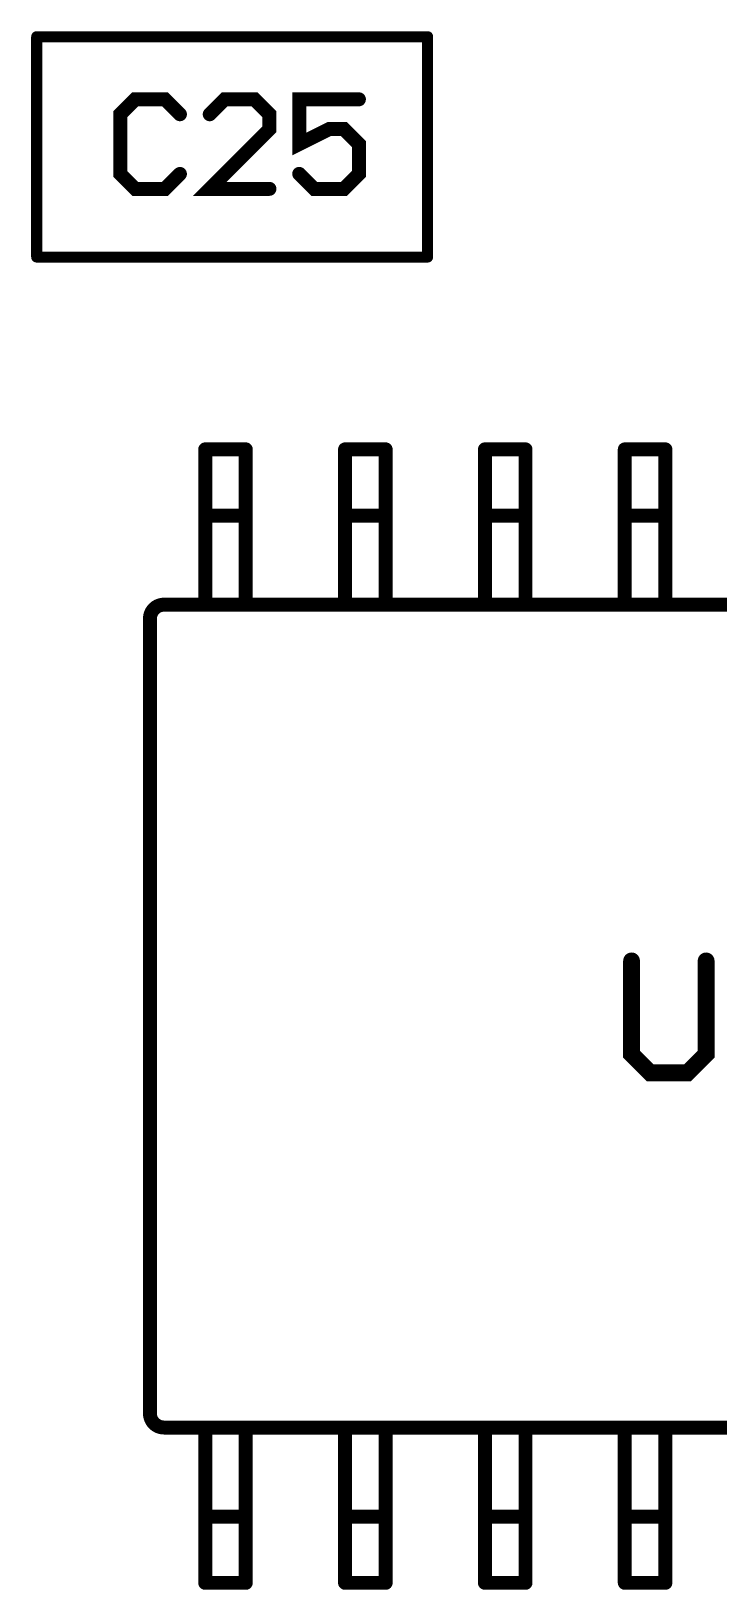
# Model space of a CAD drawing. Extents: x -4.2 to 14.8, y -3.5 to 8.8.
# Drawn here: x 7.525 to 7.771, y 2.935 to 3.492 of the extents above; entities that cross this region are included whole.
import ezdxf

# ---------------------------------------------------------------- set-up
doc = ezdxf.new("R2010")
doc.units = 0
doc.layers.add('2D_LINE_00', color=1, linetype='CONTINUOUS')

# ---------------------------------------------------------------- blocks, each defined once
blk = doc.blocks.new('SMOOTH_0$00394')
at = {"const_width": 0.00197}
blk.add_lwpolyline([(-0.00098, 0, 1), (0.00098, 0, 1)], format="xyb", close=True, dxfattribs=at)
blk = doc.blocks.new('DRAWING_3812')
at = {"layer": '2D_LINE_00', "const_width": 0.00394}
blk.add_lwpolyline([(0, 0), (0, 0.07874)], dxfattribs=at)
at = {"layer": '2D_LINE_00'}
for p in [(0, 0.07874), (0, 0)]:
    blk.add_blockref('SMOOTH_0$00394', p, dxfattribs=at)
blk = doc.blocks.new('DRAWING_3813')
at = {"layer": '2D_LINE_00', "const_width": 0.00394}
blk.add_lwpolyline([(0, 0), (0.13976, 0)], dxfattribs=at)
at = {"layer": '2D_LINE_00'}
for p in [(0, 0), (0.13976, 0)]:
    blk.add_blockref('SMOOTH_0$00394', p, dxfattribs=at)
blk = doc.blocks.new('DRAWING_3814')
at = {"layer": '2D_LINE_00', "const_width": 0.00394}
blk.add_lwpolyline([(0, 0), (0.13976, 0)], dxfattribs=at)
at = {"layer": '2D_LINE_00'}
for p in [(0, 0), (0.13976, 0)]:
    blk.add_blockref('SMOOTH_0$00394', p, dxfattribs=at)
blk = doc.blocks.new('DRAWING_3815')
at = {"layer": '2D_LINE_00', "const_width": 0.00394}
blk.add_lwpolyline([(0, 0), (0, 0.07874)], dxfattribs=at)
at = {"layer": '2D_LINE_00'}
for p in [(0, 0.07874), (0, 0)]:
    blk.add_blockref('SMOOTH_0$00394', p, dxfattribs=at)
blk = doc.blocks.new('SMOOTH_0$006')
at = {"const_width": 0.003}
blk.add_lwpolyline([(-0.0015, 0, 1), (0.0015, 0, 1)], format="xyb", close=True, dxfattribs=at)
blk = doc.blocks.new('DRAWING_4141')
at = {"layer": '2D_LINE_00', "const_width": 0.006}
blk.add_lwpolyline([(0, 0), (0, -0.03333), (0.00666, -0.03999), (0.01999, -0.03999), (0.02666, -0.03333), (0.02666, 0)], dxfattribs=at)
at = {"layer": '2D_LINE_00'}
for p in [(0, 0), (0.02666, 0), (0, -0.03333), (0.02666, -0.03333), (0.00666, -0.03999), (0.01999, -0.03999)]:
    blk.add_blockref('SMOOTH_0$006', p, dxfattribs=at)
blk = doc.blocks.new('SMOOTH_0$005')
at = {"const_width": 0.0025}
blk.add_lwpolyline([(-0.00125, 0, 1), (0.00125, 0, 1)], format="xyb", close=True, dxfattribs=at)
blk = doc.blocks.new('DRAWING_4343')
at = {"layer": '2D_LINE_00', "const_width": 0.005}
blk.add_lwpolyline([(0, 0, 0.41217), (-0.00498, -0.00499)], format="xyb", dxfattribs=at)
at = {"layer": '2D_LINE_00'}
for p in [(0, 0), (-0.00498, -0.00499)]:
    blk.add_blockref('SMOOTH_0$005', p, dxfattribs=at)
blk = doc.blocks.new('DRAWING_4344')
at = {"layer": '2D_LINE_00', "const_width": 0.005}
blk.add_lwpolyline([(0, 0, 0.41166), (0.00498, -0.00498)], format="xyb", dxfattribs=at)
at = {"layer": '2D_LINE_00'}
for p in [(0, 0), (0.00498, -0.00498)]:
    blk.add_blockref('SMOOTH_0$005', p, dxfattribs=at)
blk = doc.blocks.new('DRAWING_4421')
at = {"layer": '2D_LINE_00', "const_width": 0.005}
blk.add_lwpolyline([(0, 0), (0, 0.01618)], dxfattribs=at)
at = {"layer": '2D_LINE_00'}
for p in [(0, 0.01618), (0, 0)]:
    blk.add_blockref('SMOOTH_0$005', p, dxfattribs=at)
blk = doc.blocks.new('DRAWING_4422')
at = {"layer": '2D_LINE_00', "const_width": 0.005}
blk.add_lwpolyline([(0, 0), (0.0145, 0)], dxfattribs=at)
at = {"layer": '2D_LINE_00'}
for p in [(0, 0), (0.0145, 0)]:
    blk.add_blockref('SMOOTH_0$005', p, dxfattribs=at)
blk = doc.blocks.new('DRAWING_4423')
at = {"layer": '2D_LINE_00', "const_width": 0.005}
blk.add_lwpolyline([(0, 0), (0, 0.017)], dxfattribs=at)
at = {"layer": '2D_LINE_00'}
for p in [(0, 0.017), (0, 0)]:
    blk.add_blockref('SMOOTH_0$005', p, dxfattribs=at)
blk = doc.blocks.new('DRAWING_4424')
at = {"layer": '2D_LINE_00', "const_width": 0.005}
blk.add_lwpolyline([(0, 0), (0, 0.00744)], dxfattribs=at)
at = {"layer": '2D_LINE_00'}
for p in [(0, 0.00744), (0, 0)]:
    blk.add_blockref('SMOOTH_0$005', p, dxfattribs=at)
blk = doc.blocks.new('DRAWING_4425')
at = {"layer": '2D_LINE_00', "const_width": 0.005}
blk.add_lwpolyline([(0, 0), (0.0145, 0)], dxfattribs=at)
at = {"layer": '2D_LINE_00'}
for p in [(0, 0), (0.0145, 0)]:
    blk.add_blockref('SMOOTH_0$005', p, dxfattribs=at)
blk = doc.blocks.new('DRAWING_4426')
at = {"layer": '2D_LINE_00', "const_width": 0.005}
blk.add_lwpolyline([(0, 0), (0, 0.01488)], dxfattribs=at)
at = {"layer": '2D_LINE_00'}
for p in [(0, 0.01488), (0, 0)]:
    blk.add_blockref('SMOOTH_0$005', p, dxfattribs=at)
blk = doc.blocks.new('DRAWING_4427')
at = {"layer": '2D_LINE_00', "const_width": 0.005}
blk.add_lwpolyline([(0, 0), (0, 0.00744)], dxfattribs=at)
at = {"layer": '2D_LINE_00'}
for p in [(0, 0.00744), (0, 0)]:
    blk.add_blockref('SMOOTH_0$005', p, dxfattribs=at)
blk = doc.blocks.new('DRAWING_4428')
at = {"layer": '2D_LINE_00', "const_width": 0.005}
blk.add_lwpolyline([(0, 0), (0, 0.01618)], dxfattribs=at)
at = {"layer": '2D_LINE_00'}
for p in [(0, 0.01618), (0, 0)]:
    blk.add_blockref('SMOOTH_0$005', p, dxfattribs=at)
blk = doc.blocks.new('DRAWING_4429')
at = {"layer": '2D_LINE_00', "const_width": 0.005}
blk.add_lwpolyline([(0, 0), (0.0145, 0)], dxfattribs=at)
at = {"layer": '2D_LINE_00'}
for p in [(0, 0), (0.0145, 0)]:
    blk.add_blockref('SMOOTH_0$005', p, dxfattribs=at)
blk = doc.blocks.new('DRAWING_4430')
at = {"layer": '2D_LINE_00', "const_width": 0.005}
blk.add_lwpolyline([(0, 0), (0, 0.01488)], dxfattribs=at)
at = {"layer": '2D_LINE_00'}
for p in [(0, 0.01488), (0, 0)]:
    blk.add_blockref('SMOOTH_0$005', p, dxfattribs=at)
blk = doc.blocks.new('DRAWING_4431')
at = {"layer": '2D_LINE_00', "const_width": 0.005}
blk.add_lwpolyline([(0, 0), (0, 0.017)], dxfattribs=at)
at = {"layer": '2D_LINE_00'}
for p in [(0, 0.017), (0, 0)]:
    blk.add_blockref('SMOOTH_0$005', p, dxfattribs=at)
blk = doc.blocks.new('DRAWING_4432')
at = {"layer": '2D_LINE_00', "const_width": 0.005}
blk.add_lwpolyline([(0, 0), (0, 0.01618)], dxfattribs=at)
at = {"layer": '2D_LINE_00'}
for p in [(0, 0.01618), (0, 0)]:
    blk.add_blockref('SMOOTH_0$005', p, dxfattribs=at)
blk = doc.blocks.new('DRAWING_4433')
at = {"layer": '2D_LINE_00', "const_width": 0.005}
blk.add_lwpolyline([(0, 0), (0.0145, 0)], dxfattribs=at)
at = {"layer": '2D_LINE_00'}
for p in [(0, 0), (0.0145, 0)]:
    blk.add_blockref('SMOOTH_0$005', p, dxfattribs=at)
blk = doc.blocks.new('DRAWING_4434')
at = {"layer": '2D_LINE_00', "const_width": 0.005}
blk.add_lwpolyline([(0, 0), (0, 0.017)], dxfattribs=at)
at = {"layer": '2D_LINE_00'}
for p in [(0, 0.017), (0, 0)]:
    blk.add_blockref('SMOOTH_0$005', p, dxfattribs=at)
blk = doc.blocks.new('DRAWING_4435')
at = {"layer": '2D_LINE_00', "const_width": 0.005}
blk.add_lwpolyline([(0, 0), (0, 0.00744)], dxfattribs=at)
at = {"layer": '2D_LINE_00'}
for p in [(0, 0.00744), (0, 0)]:
    blk.add_blockref('SMOOTH_0$005', p, dxfattribs=at)
blk = doc.blocks.new('DRAWING_4436')
at = {"layer": '2D_LINE_00', "const_width": 0.005}
blk.add_lwpolyline([(0, 0), (0.0145, 0)], dxfattribs=at)
at = {"layer": '2D_LINE_00'}
for p in [(0, 0), (0.0145, 0)]:
    blk.add_blockref('SMOOTH_0$005', p, dxfattribs=at)
blk = doc.blocks.new('DRAWING_4437')
at = {"layer": '2D_LINE_00', "const_width": 0.005}
blk.add_lwpolyline([(0, 0), (0, 0.01488)], dxfattribs=at)
at = {"layer": '2D_LINE_00'}
for p in [(0, 0.01488), (0, 0)]:
    blk.add_blockref('SMOOTH_0$005', p, dxfattribs=at)
blk = doc.blocks.new('DRAWING_4438')
at = {"layer": '2D_LINE_00', "const_width": 0.005}
blk.add_lwpolyline([(0, 0), (0, 0.00744)], dxfattribs=at)
at = {"layer": '2D_LINE_00'}
for p in [(0, 0.00744), (0, 0)]:
    blk.add_blockref('SMOOTH_0$005', p, dxfattribs=at)
blk = doc.blocks.new('DRAWING_4439')
at = {"layer": '2D_LINE_00', "const_width": 0.005}
blk.add_lwpolyline([(0, 0), (0, 0.01618)], dxfattribs=at)
at = {"layer": '2D_LINE_00'}
for p in [(0, 0.01618), (0, 0)]:
    blk.add_blockref('SMOOTH_0$005', p, dxfattribs=at)
blk = doc.blocks.new('DRAWING_4440')
at = {"layer": '2D_LINE_00', "const_width": 0.005}
blk.add_lwpolyline([(0, 0), (0.0145, 0)], dxfattribs=at)
at = {"layer": '2D_LINE_00'}
for p in [(0, 0), (0.0145, 0)]:
    blk.add_blockref('SMOOTH_0$005', p, dxfattribs=at)
blk = doc.blocks.new('DRAWING_4441')
at = {"layer": '2D_LINE_00', "const_width": 0.005}
blk.add_lwpolyline([(0, 0), (0, 0.01488)], dxfattribs=at)
at = {"layer": '2D_LINE_00'}
for p in [(0, 0.01488), (0, 0)]:
    blk.add_blockref('SMOOTH_0$005', p, dxfattribs=at)
blk = doc.blocks.new('DRAWING_4442')
at = {"layer": '2D_LINE_00', "const_width": 0.005}
blk.add_lwpolyline([(0, 0), (0, 0.017)], dxfattribs=at)
at = {"layer": '2D_LINE_00'}
for p in [(0, 0.017), (0, 0)]:
    blk.add_blockref('SMOOTH_0$005', p, dxfattribs=at)
blk = doc.blocks.new('DRAWING_4443')
at = {"layer": '2D_LINE_00', "const_width": 0.005}
blk.add_lwpolyline([(0, 0), (0, 0.01618)], dxfattribs=at)
at = {"layer": '2D_LINE_00'}
for p in [(0, 0.01618), (0, 0)]:
    blk.add_blockref('SMOOTH_0$005', p, dxfattribs=at)
blk = doc.blocks.new('DRAWING_4444')
at = {"layer": '2D_LINE_00', "const_width": 0.005}
blk.add_lwpolyline([(0, 0), (0.0145, 0)], dxfattribs=at)
at = {"layer": '2D_LINE_00'}
for p in [(0, 0), (0.0145, 0)]:
    blk.add_blockref('SMOOTH_0$005', p, dxfattribs=at)
blk = doc.blocks.new('DRAWING_4445')
at = {"layer": '2D_LINE_00', "const_width": 0.005}
blk.add_lwpolyline([(0, 0), (0, 0.017)], dxfattribs=at)
at = {"layer": '2D_LINE_00'}
for p in [(0, 0.017), (0, 0)]:
    blk.add_blockref('SMOOTH_0$005', p, dxfattribs=at)
blk = doc.blocks.new('DRAWING_4446')
at = {"layer": '2D_LINE_00', "const_width": 0.005}
blk.add_lwpolyline([(0, 0), (0, 0.00744)], dxfattribs=at)
at = {"layer": '2D_LINE_00'}
for p in [(0, 0.00744), (0, 0)]:
    blk.add_blockref('SMOOTH_0$005', p, dxfattribs=at)
blk = doc.blocks.new('DRAWING_4447')
at = {"layer": '2D_LINE_00', "const_width": 0.005}
blk.add_lwpolyline([(0, 0), (0.0145, 0)], dxfattribs=at)
at = {"layer": '2D_LINE_00'}
for p in [(0, 0), (0.0145, 0)]:
    blk.add_blockref('SMOOTH_0$005', p, dxfattribs=at)
blk = doc.blocks.new('DRAWING_4448')
at = {"layer": '2D_LINE_00', "const_width": 0.005}
blk.add_lwpolyline([(0, 0), (0, 0.01488)], dxfattribs=at)
at = {"layer": '2D_LINE_00'}
for p in [(0, 0.01488), (0, 0)]:
    blk.add_blockref('SMOOTH_0$005', p, dxfattribs=at)
blk = doc.blocks.new('DRAWING_4449')
at = {"layer": '2D_LINE_00', "const_width": 0.005}
blk.add_lwpolyline([(0, 0), (0, 0.00744)], dxfattribs=at)
at = {"layer": '2D_LINE_00'}
for p in [(0, 0.00744), (0, 0)]:
    blk.add_blockref('SMOOTH_0$005', p, dxfattribs=at)
blk = doc.blocks.new('DRAWING_4450')
at = {"layer": '2D_LINE_00', "const_width": 0.005}
blk.add_lwpolyline([(0, 0), (0, 0.01618)], dxfattribs=at)
at = {"layer": '2D_LINE_00'}
for p in [(0, 0.01618), (0, 0)]:
    blk.add_blockref('SMOOTH_0$005', p, dxfattribs=at)
blk = doc.blocks.new('DRAWING_4451')
at = {"layer": '2D_LINE_00', "const_width": 0.005}
blk.add_lwpolyline([(0, 0), (0.0145, 0)], dxfattribs=at)
at = {"layer": '2D_LINE_00'}
for p in [(0, 0), (0.0145, 0)]:
    blk.add_blockref('SMOOTH_0$005', p, dxfattribs=at)
blk = doc.blocks.new('DRAWING_4452')
at = {"layer": '2D_LINE_00', "const_width": 0.005}
blk.add_lwpolyline([(0, 0), (0, 0.01488)], dxfattribs=at)
at = {"layer": '2D_LINE_00'}
for p in [(0, 0.01488), (0, 0)]:
    blk.add_blockref('SMOOTH_0$005', p, dxfattribs=at)
blk = doc.blocks.new('DRAWING_4453')
at = {"layer": '2D_LINE_00', "const_width": 0.005}
blk.add_lwpolyline([(0, 0), (0, 0.017)], dxfattribs=at)
at = {"layer": '2D_LINE_00'}
for p in [(0, 0.017), (0, 0)]:
    blk.add_blockref('SMOOTH_0$005', p, dxfattribs=at)
blk = doc.blocks.new('DRAWING_4454')
at = {"layer": '2D_LINE_00', "const_width": 0.005}
blk.add_lwpolyline([(0, 0), (0, 0.01618)], dxfattribs=at)
at = {"layer": '2D_LINE_00'}
for p in [(0, 0.01618), (0, 0)]:
    blk.add_blockref('SMOOTH_0$005', p, dxfattribs=at)
blk = doc.blocks.new('DRAWING_4455')
at = {"layer": '2D_LINE_00', "const_width": 0.005}
blk.add_lwpolyline([(0, 0), (0.0145, 0)], dxfattribs=at)
at = {"layer": '2D_LINE_00'}
for p in [(0, 0), (0.0145, 0)]:
    blk.add_blockref('SMOOTH_0$005', p, dxfattribs=at)
blk = doc.blocks.new('DRAWING_4456')
at = {"layer": '2D_LINE_00', "const_width": 0.005}
blk.add_lwpolyline([(0, 0), (0, 0.017)], dxfattribs=at)
at = {"layer": '2D_LINE_00'}
for p in [(0, 0.017), (0, 0)]:
    blk.add_blockref('SMOOTH_0$005', p, dxfattribs=at)
blk = doc.blocks.new('DRAWING_4457')
at = {"layer": '2D_LINE_00', "const_width": 0.005}
blk.add_lwpolyline([(0, 0), (0, 0.00744)], dxfattribs=at)
at = {"layer": '2D_LINE_00'}
for p in [(0, 0.00744), (0, 0)]:
    blk.add_blockref('SMOOTH_0$005', p, dxfattribs=at)
blk = doc.blocks.new('DRAWING_4458')
at = {"layer": '2D_LINE_00', "const_width": 0.005}
blk.add_lwpolyline([(0, 0), (0.0145, 0)], dxfattribs=at)
at = {"layer": '2D_LINE_00'}
for p in [(0, 0), (0.0145, 0)]:
    blk.add_blockref('SMOOTH_0$005', p, dxfattribs=at)
blk = doc.blocks.new('DRAWING_4459')
at = {"layer": '2D_LINE_00', "const_width": 0.005}
blk.add_lwpolyline([(0, 0), (0, 0.01488)], dxfattribs=at)
at = {"layer": '2D_LINE_00'}
for p in [(0, 0.01488), (0, 0)]:
    blk.add_blockref('SMOOTH_0$005', p, dxfattribs=at)
blk = doc.blocks.new('DRAWING_4460')
at = {"layer": '2D_LINE_00', "const_width": 0.005}
blk.add_lwpolyline([(0, 0), (0, 0.00744)], dxfattribs=at)
at = {"layer": '2D_LINE_00'}
for p in [(0, 0.00744), (0, 0)]:
    blk.add_blockref('SMOOTH_0$005', p, dxfattribs=at)
blk = doc.blocks.new('DRAWING_4461')
at = {"layer": '2D_LINE_00', "const_width": 0.005}
blk.add_lwpolyline([(0, 0), (0, 0.01618)], dxfattribs=at)
at = {"layer": '2D_LINE_00'}
for p in [(0, 0.01618), (0, 0)]:
    blk.add_blockref('SMOOTH_0$005', p, dxfattribs=at)
blk = doc.blocks.new('DRAWING_4462')
at = {"layer": '2D_LINE_00', "const_width": 0.005}
blk.add_lwpolyline([(0, 0), (0.0145, 0)], dxfattribs=at)
at = {"layer": '2D_LINE_00'}
for p in [(0, 0), (0.0145, 0)]:
    blk.add_blockref('SMOOTH_0$005', p, dxfattribs=at)
blk = doc.blocks.new('DRAWING_4463')
at = {"layer": '2D_LINE_00', "const_width": 0.005}
blk.add_lwpolyline([(0, 0), (0, 0.01488)], dxfattribs=at)
at = {"layer": '2D_LINE_00'}
for p in [(0, 0.01488), (0, 0)]:
    blk.add_blockref('SMOOTH_0$005', p, dxfattribs=at)
blk = doc.blocks.new('DRAWING_4464')
at = {"layer": '2D_LINE_00', "const_width": 0.005}
blk.add_lwpolyline([(0, 0), (0, 0.017)], dxfattribs=at)
at = {"layer": '2D_LINE_00'}
for p in [(0, 0.017), (0, 0)]:
    blk.add_blockref('SMOOTH_0$005', p, dxfattribs=at)
blk = doc.blocks.new('DRAWING_4505')
at = {"layer": '2D_LINE_00', "const_width": 0.005}
blk.add_lwpolyline([(0, 0), (0, 0.01619)], dxfattribs=at)
at = {"layer": '2D_LINE_00'}
for p in [(0, 0.01619), (0, 0)]:
    blk.add_blockref('SMOOTH_0$005', p, dxfattribs=at)
blk = doc.blocks.new('DRAWING_4506')
at = {"layer": '2D_LINE_00', "const_width": 0.005}
blk.add_lwpolyline([(0, 0), (0.0145, 0)], dxfattribs=at)
at = {"layer": '2D_LINE_00'}
for p in [(0, 0), (0.0145, 0)]:
    blk.add_blockref('SMOOTH_0$005', p, dxfattribs=at)
blk = doc.blocks.new('DRAWING_4507')
at = {"layer": '2D_LINE_00', "const_width": 0.005}
blk.add_lwpolyline([(0, 0), (0, 0.017)], dxfattribs=at)
at = {"layer": '2D_LINE_00'}
for p in [(0, 0.017), (0, 0)]:
    blk.add_blockref('SMOOTH_0$005', p, dxfattribs=at)
blk = doc.blocks.new('DRAWING_4508')
at = {"layer": '2D_LINE_00', "const_width": 0.005}
blk.add_lwpolyline([(0, 0), (0, 0.00744)], dxfattribs=at)
at = {"layer": '2D_LINE_00'}
for p in [(0, 0.00744), (0, 0)]:
    blk.add_blockref('SMOOTH_0$005', p, dxfattribs=at)
blk = doc.blocks.new('DRAWING_4509')
at = {"layer": '2D_LINE_00', "const_width": 0.005}
blk.add_lwpolyline([(0, 0), (0.0145, 0)], dxfattribs=at)
at = {"layer": '2D_LINE_00'}
for p in [(0, 0), (0.0145, 0)]:
    blk.add_blockref('SMOOTH_0$005', p, dxfattribs=at)
blk = doc.blocks.new('DRAWING_4510')
at = {"layer": '2D_LINE_00', "const_width": 0.005}
blk.add_lwpolyline([(0, 0), (0, 0.01487)], dxfattribs=at)
at = {"layer": '2D_LINE_00'}
for p in [(0, 0.01487), (0, 0)]:
    blk.add_blockref('SMOOTH_0$005', p, dxfattribs=at)
blk = doc.blocks.new('DRAWING_4511')
at = {"layer": '2D_LINE_00', "const_width": 0.005}
blk.add_lwpolyline([(0, 0), (0, 0.00744), (0, 0.02363)], dxfattribs=at)
at = {"layer": '2D_LINE_00'}
for p in [(0, 0.00744), (0, 0)]:
    blk.add_blockref('SMOOTH_0$005', p, dxfattribs=at)
blk = doc.blocks.new('DRAWING_4512')
at = {"layer": '2D_LINE_00', "const_width": 0.005}
blk.add_lwpolyline([(0, 0), (0.0145, 0)], dxfattribs=at)
at = {"layer": '2D_LINE_00'}
for p in [(0, 0), (0.0145, 0)]:
    blk.add_blockref('SMOOTH_0$005', p, dxfattribs=at)
blk = doc.blocks.new('DRAWING_4513')
at = {"layer": '2D_LINE_00', "const_width": 0.005}
blk.add_lwpolyline([(0, 0), (0, 0.01487)], dxfattribs=at)
at = {"layer": '2D_LINE_00'}
for p in [(0, 0.01487), (0, 0)]:
    blk.add_blockref('SMOOTH_0$005', p, dxfattribs=at)
blk = doc.blocks.new('DRAWING_4514')
at = {"layer": '2D_LINE_00', "const_width": 0.005}
blk.add_lwpolyline([(0, 0), (0, 0.017)], dxfattribs=at)
at = {"layer": '2D_LINE_00'}
for p in [(0, 0.017), (0, 0)]:
    blk.add_blockref('SMOOTH_0$005', p, dxfattribs=at)
blk = doc.blocks.new('DRAWING_4515')
at = {"layer": '2D_LINE_00', "const_width": 0.005}
blk.add_lwpolyline([(0, 0), (0, 0.01619)], dxfattribs=at)
at = {"layer": '2D_LINE_00'}
for p in [(0, 0.01619), (0, 0)]:
    blk.add_blockref('SMOOTH_0$005', p, dxfattribs=at)
blk = doc.blocks.new('DRAWING_4516')
at = {"layer": '2D_LINE_00', "const_width": 0.005}
blk.add_lwpolyline([(0, 0), (0.0145, 0)], dxfattribs=at)
at = {"layer": '2D_LINE_00'}
for p in [(0, 0), (0.0145, 0)]:
    blk.add_blockref('SMOOTH_0$005', p, dxfattribs=at)
blk = doc.blocks.new('DRAWING_4517')
at = {"layer": '2D_LINE_00', "const_width": 0.005}
blk.add_lwpolyline([(0, 0), (0, 0.017)], dxfattribs=at)
at = {"layer": '2D_LINE_00'}
for p in [(0, 0.017), (0, 0)]:
    blk.add_blockref('SMOOTH_0$005', p, dxfattribs=at)
blk = doc.blocks.new('DRAWING_4518')
at = {"layer": '2D_LINE_00', "const_width": 0.005}
blk.add_lwpolyline([(0, 0), (0, 0.00744)], dxfattribs=at)
at = {"layer": '2D_LINE_00'}
for p in [(0, 0.00744), (0, 0)]:
    blk.add_blockref('SMOOTH_0$005', p, dxfattribs=at)
blk = doc.blocks.new('DRAWING_4519')
at = {"layer": '2D_LINE_00', "const_width": 0.005}
blk.add_lwpolyline([(0, 0), (0.0145, 0)], dxfattribs=at)
at = {"layer": '2D_LINE_00'}
for p in [(0, 0), (0.0145, 0)]:
    blk.add_blockref('SMOOTH_0$005', p, dxfattribs=at)
blk = doc.blocks.new('DRAWING_4520')
at = {"layer": '2D_LINE_00', "const_width": 0.005}
blk.add_lwpolyline([(0, 0), (0, 0.01487)], dxfattribs=at)
at = {"layer": '2D_LINE_00'}
for p in [(0, 0.01487), (0, 0)]:
    blk.add_blockref('SMOOTH_0$005', p, dxfattribs=at)
blk = doc.blocks.new('DRAWING_4521')
at = {"layer": '2D_LINE_00', "const_width": 0.005}
blk.add_lwpolyline([(0, 0), (0, 0.00744), (0, 0.02363)], dxfattribs=at)
at = {"layer": '2D_LINE_00'}
for p in [(0, 0.00744), (0, 0)]:
    blk.add_blockref('SMOOTH_0$005', p, dxfattribs=at)
blk = doc.blocks.new('DRAWING_4522')
at = {"layer": '2D_LINE_00', "const_width": 0.005}
blk.add_lwpolyline([(0, 0), (0.0145, 0)], dxfattribs=at)
at = {"layer": '2D_LINE_00'}
for p in [(0, 0), (0.0145, 0)]:
    blk.add_blockref('SMOOTH_0$005', p, dxfattribs=at)
blk = doc.blocks.new('DRAWING_4523')
at = {"layer": '2D_LINE_00', "const_width": 0.005}
blk.add_lwpolyline([(0, 0), (0, 0.01487)], dxfattribs=at)
at = {"layer": '2D_LINE_00'}
for p in [(0, 0.01487), (0, 0)]:
    blk.add_blockref('SMOOTH_0$005', p, dxfattribs=at)
blk = doc.blocks.new('DRAWING_4524')
at = {"layer": '2D_LINE_00', "const_width": 0.005}
blk.add_lwpolyline([(0, 0), (0, 0.017)], dxfattribs=at)
at = {"layer": '2D_LINE_00'}
for p in [(0, 0.017), (0, 0)]:
    blk.add_blockref('SMOOTH_0$005', p, dxfattribs=at)
blk = doc.blocks.new('DRAWING_4525')
at = {"layer": '2D_LINE_00', "const_width": 0.005}
blk.add_lwpolyline([(0, 0), (0, 0.01619)], dxfattribs=at)
at = {"layer": '2D_LINE_00'}
for p in [(0, 0.01619), (0, 0)]:
    blk.add_blockref('SMOOTH_0$005', p, dxfattribs=at)
blk = doc.blocks.new('DRAWING_4526')
at = {"layer": '2D_LINE_00', "const_width": 0.005}
blk.add_lwpolyline([(0, 0), (0.0145, 0)], dxfattribs=at)
at = {"layer": '2D_LINE_00'}
for p in [(0, 0), (0.0145, 0)]:
    blk.add_blockref('SMOOTH_0$005', p, dxfattribs=at)
blk = doc.blocks.new('DRAWING_4527')
at = {"layer": '2D_LINE_00', "const_width": 0.005}
blk.add_lwpolyline([(0, 0), (0, 0.017)], dxfattribs=at)
at = {"layer": '2D_LINE_00'}
for p in [(0, 0.017), (0, 0)]:
    blk.add_blockref('SMOOTH_0$005', p, dxfattribs=at)
blk = doc.blocks.new('DRAWING_4528')
at = {"layer": '2D_LINE_00', "const_width": 0.005}
blk.add_lwpolyline([(0, 0), (0, 0.00744)], dxfattribs=at)
at = {"layer": '2D_LINE_00'}
for p in [(0, 0.00744), (0, 0)]:
    blk.add_blockref('SMOOTH_0$005', p, dxfattribs=at)
blk = doc.blocks.new('DRAWING_4529')
at = {"layer": '2D_LINE_00', "const_width": 0.005}
blk.add_lwpolyline([(0, 0), (0.0145, 0)], dxfattribs=at)
at = {"layer": '2D_LINE_00'}
for p in [(0, 0), (0.0145, 0)]:
    blk.add_blockref('SMOOTH_0$005', p, dxfattribs=at)
blk = doc.blocks.new('DRAWING_4530')
at = {"layer": '2D_LINE_00', "const_width": 0.005}
blk.add_lwpolyline([(0, 0), (0, 0.01487)], dxfattribs=at)
at = {"layer": '2D_LINE_00'}
for p in [(0, 0.01487), (0, 0)]:
    blk.add_blockref('SMOOTH_0$005', p, dxfattribs=at)
blk = doc.blocks.new('DRAWING_4531')
at = {"layer": '2D_LINE_00', "const_width": 0.005}
blk.add_lwpolyline([(0, 0), (0, 0.00744), (0, 0.02363)], dxfattribs=at)
at = {"layer": '2D_LINE_00'}
for p in [(0, 0.00744), (0, 0)]:
    blk.add_blockref('SMOOTH_0$005', p, dxfattribs=at)
blk = doc.blocks.new('DRAWING_4532')
at = {"layer": '2D_LINE_00', "const_width": 0.005}
blk.add_lwpolyline([(0, 0), (0.0145, 0)], dxfattribs=at)
at = {"layer": '2D_LINE_00'}
for p in [(0, 0), (0.0145, 0)]:
    blk.add_blockref('SMOOTH_0$005', p, dxfattribs=at)
blk = doc.blocks.new('DRAWING_4533')
at = {"layer": '2D_LINE_00', "const_width": 0.005}
blk.add_lwpolyline([(0, 0), (0, 0.01487)], dxfattribs=at)
at = {"layer": '2D_LINE_00'}
for p in [(0, 0.01487), (0, 0)]:
    blk.add_blockref('SMOOTH_0$005', p, dxfattribs=at)
blk = doc.blocks.new('DRAWING_4534')
at = {"layer": '2D_LINE_00', "const_width": 0.005}
blk.add_lwpolyline([(0, 0), (0, 0.017)], dxfattribs=at)
at = {"layer": '2D_LINE_00'}
for p in [(0, 0.017), (0, 0)]:
    blk.add_blockref('SMOOTH_0$005', p, dxfattribs=at)
blk = doc.blocks.new('DRAWING_4535')
at = {"layer": '2D_LINE_00', "const_width": 0.005}
blk.add_lwpolyline([(0, 0), (0, 0.01619)], dxfattribs=at)
at = {"layer": '2D_LINE_00'}
for p in [(0, 0.01619), (0, 0)]:
    blk.add_blockref('SMOOTH_0$005', p, dxfattribs=at)
blk = doc.blocks.new('DRAWING_4536')
at = {"layer": '2D_LINE_00', "const_width": 0.005}
blk.add_lwpolyline([(0, 0), (0.0145, 0)], dxfattribs=at)
at = {"layer": '2D_LINE_00'}
for p in [(0, 0), (0.0145, 0)]:
    blk.add_blockref('SMOOTH_0$005', p, dxfattribs=at)
blk = doc.blocks.new('DRAWING_4537')
at = {"layer": '2D_LINE_00', "const_width": 0.005}
blk.add_lwpolyline([(0, 0), (0, 0.017)], dxfattribs=at)
at = {"layer": '2D_LINE_00'}
for p in [(0, 0.017), (0, 0)]:
    blk.add_blockref('SMOOTH_0$005', p, dxfattribs=at)
blk = doc.blocks.new('DRAWING_4538')
at = {"layer": '2D_LINE_00', "const_width": 0.005}
blk.add_lwpolyline([(0, 0), (0, 0.00744)], dxfattribs=at)
at = {"layer": '2D_LINE_00'}
for p in [(0, 0.00744), (0, 0)]:
    blk.add_blockref('SMOOTH_0$005', p, dxfattribs=at)
blk = doc.blocks.new('DRAWING_4539')
at = {"layer": '2D_LINE_00', "const_width": 0.005}
blk.add_lwpolyline([(0, 0), (0.0145, 0)], dxfattribs=at)
at = {"layer": '2D_LINE_00'}
for p in [(0, 0), (0.0145, 0)]:
    blk.add_blockref('SMOOTH_0$005', p, dxfattribs=at)
blk = doc.blocks.new('DRAWING_4540')
at = {"layer": '2D_LINE_00', "const_width": 0.005}
blk.add_lwpolyline([(0, 0), (0, 0.01487)], dxfattribs=at)
at = {"layer": '2D_LINE_00'}
for p in [(0, 0.01487), (0, 0)]:
    blk.add_blockref('SMOOTH_0$005', p, dxfattribs=at)
blk = doc.blocks.new('DRAWING_4541')
at = {"layer": '2D_LINE_00', "const_width": 0.005}
blk.add_lwpolyline([(0, 0), (0, 0.00744), (0, 0.02363)], dxfattribs=at)
at = {"layer": '2D_LINE_00'}
for p in [(0, 0.00744), (0, 0)]:
    blk.add_blockref('SMOOTH_0$005', p, dxfattribs=at)
blk = doc.blocks.new('DRAWING_4542')
at = {"layer": '2D_LINE_00', "const_width": 0.005}
blk.add_lwpolyline([(0, 0), (0.0145, 0)], dxfattribs=at)
at = {"layer": '2D_LINE_00'}
for p in [(0, 0), (0.0145, 0)]:
    blk.add_blockref('SMOOTH_0$005', p, dxfattribs=at)
blk = doc.blocks.new('DRAWING_4543')
at = {"layer": '2D_LINE_00', "const_width": 0.005}
blk.add_lwpolyline([(0, 0), (0, 0.01487)], dxfattribs=at)
at = {"layer": '2D_LINE_00'}
for p in [(0, 0.01487), (0, 0)]:
    blk.add_blockref('SMOOTH_0$005', p, dxfattribs=at)
blk = doc.blocks.new('DRAWING_4544')
at = {"layer": '2D_LINE_00', "const_width": 0.005}
blk.add_lwpolyline([(0, 0), (0, 0.017)], dxfattribs=at)
at = {"layer": '2D_LINE_00'}
for p in [(0, 0.017), (0, 0)]:
    blk.add_blockref('SMOOTH_0$005', p, dxfattribs=at)
blk = doc.blocks.new('DRAWING_4547')
at = {"layer": '2D_LINE_00', "const_width": 0.005}
blk.add_lwpolyline([(0, 0), (0, 0.28403)], dxfattribs=at)
at = {"layer": '2D_LINE_00'}
for p in [(0, 0.28403), (0, 0)]:
    blk.add_blockref('SMOOTH_0$005', p, dxfattribs=at)
blk = doc.blocks.new('DRAWING_4549')
at = {"layer": '2D_LINE_00', "const_width": 0.005}
blk.add_lwpolyline([(0, 0), (0.39404, 0)], dxfattribs=at)
at = {"layer": '2D_LINE_00'}
for p in [(0, 0), (0.39404, 0)]:
    blk.add_blockref('SMOOTH_0$005', p, dxfattribs=at)
blk = doc.blocks.new('DRAWING_4550')
at = {"layer": '2D_LINE_00', "const_width": 0.005}
blk.add_lwpolyline([(0, 0), (0.39404, 0)], dxfattribs=at)
at = {"layer": '2D_LINE_00'}
for p in [(0, 0), (0.39404, 0)]:
    blk.add_blockref('SMOOTH_0$005', p, dxfattribs=at)
blk = doc.blocks.new('DRAWING_5599')
at = {"layer": '2D_LINE_00', "const_width": 0.005}
blk.add_lwpolyline([(0, 0), (-0.00533, 0.00533), (-0.016, 0.00533), (-0.02133, 0), (-0.02133, -0.02133), (-0.016, -0.02666), (-0.00533, -0.02666), (0, -0.02133)], dxfattribs=at)
at = {"layer": '2D_LINE_00'}
for p in [(-0.016, 0.00533), (-0.00533, 0.00533), (-0.02133, 0), (0, 0), (-0.02133, -0.02133), (0, -0.02133), (-0.016, -0.02666), (-0.00533, -0.02666)]:
    blk.add_blockref('SMOOTH_0$005', p, dxfattribs=at)
blk = doc.blocks.new('DRAWING_5600')
at = {"layer": '2D_LINE_00', "const_width": 0.005}
blk.add_lwpolyline([(0, 0), (-0.02133, 0), (0, 0.02133), (0, 0.02666), (-0.00533, 0.03199), (-0.016, 0.03199), (-0.02133, 0.02666)], dxfattribs=at)
at = {"layer": '2D_LINE_00'}
for p in [(-0.016, 0.03199), (-0.00533, 0.03199), (-0.02133, 0.02666), (0, 0.02666), (0, 0.02133), (-0.02133, 0), (0, 0)]:
    blk.add_blockref('SMOOTH_0$005', p, dxfattribs=at)
blk = doc.blocks.new('DRAWING_5601')
at = {"layer": '2D_LINE_00', "const_width": 0.005}
blk.add_lwpolyline([(0, 0), (-0.02133, 0), (-0.02133, -0.016), (-0.01067, -0.01066), (-0.00533, -0.01066), (0, -0.016), (0, -0.02666), (-0.00533, -0.03199), (-0.016, -0.03199), (-0.02133, -0.02666)], dxfattribs=at)
at = {"layer": '2D_LINE_00'}
for p in [(-0.02133, 0), (0, 0), (-0.01067, -0.01066), (-0.00533, -0.01066), (-0.02133, -0.016), (0, -0.016), (-0.02133, -0.02666), (0, -0.02666), (-0.016, -0.03199), (-0.00533, -0.03199)]:
    blk.add_blockref('SMOOTH_0$005', p, dxfattribs=at)

msp = doc.modelspace()

# ---------------------------------------------------------------- block references
for name, p in [('DRAWING_3813', (7.52734, 3.49022)), ('DRAWING_3815', (7.52734, 3.41148)), ('DRAWING_3812', (7.6671, 3.41148)), ('DRAWING_5599', (7.57855, 3.46251)), ('DRAWING_5600', (7.61054, 3.43585)), ('DRAWING_5601', (7.64253, 3.46784)), ('DRAWING_3814', (7.52734, 3.41148)), ('DRAWING_4535', (7.58759, 3.32657)), ('DRAWING_4542', (7.58759, 3.34276)), ('DRAWING_4541', (7.60209, 3.31913)), ('DRAWING_4525', (7.63759, 3.32657)), ('DRAWING_4532', (7.63759, 3.34276)), ('DRAWING_4531', (7.65209, 3.31913)), ('DRAWING_4515', (7.68759, 3.32657)), ('DRAWING_4522', (7.68759, 3.34276)), ('DRAWING_4521', (7.70209, 3.31913)), ('DRAWING_4505', (7.73759, 3.32657)), ('DRAWING_4512', (7.73759, 3.34276)), ('DRAWING_4511', (7.75209, 3.31913)), ('DRAWING_4538', (7.58759, 3.31913)), ('DRAWING_4528', (7.63759, 3.31913)), ('DRAWING_4518', (7.68759, 3.31913)), ('DRAWING_4508', (7.73759, 3.31913)), ('DRAWING_4539', (7.58759, 3.31913)), ('DRAWING_4544', (7.58759, 3.30213)), ('DRAWING_4537', (7.60209, 3.30213)), ('DRAWING_4529', (7.63759, 3.31913)), ('DRAWING_4534', (7.63759, 3.30213)), ('DRAWING_4527', (7.65209, 3.30213)), ('DRAWING_4519', (7.68759, 3.31913)), ('DRAWING_4524', (7.68759, 3.30213)), ('DRAWING_4517', (7.70209, 3.30213)), ('DRAWING_4509', (7.73759, 3.31913)), ('DRAWING_4514', (7.73759, 3.30213)), ('DRAWING_4507', (7.75209, 3.30213)), ('DRAWING_4540', (7.58759, 3.28726)), ('DRAWING_4543', (7.60209, 3.28726)), ('DRAWING_4530', (7.63759, 3.28726)), ('DRAWING_4533', (7.65209, 3.28726)), ('DRAWING_4520', (7.68759, 3.28726)), ('DRAWING_4523', (7.70209, 3.28726)), ('DRAWING_4510', (7.73759, 3.28726)), ('DRAWING_4513', (7.75209, 3.28726)), ('DRAWING_4343', (7.57282, 3.28726)), ('DRAWING_4549', (7.57282, 3.28726)), ('DRAWING_4536', (7.58759, 3.28726)), ('DRAWING_4526', (7.63759, 3.28726)), ('DRAWING_4516', (7.68759, 3.28726)), ('DRAWING_4506', (7.73759, 3.28726)), ('DRAWING_4547', (7.56784, 2.99824)), ('DRAWING_4141', (7.74, 3.15999)), ('DRAWING_4344', (7.56784, 2.99824)), ('DRAWING_4550', (7.57282, 2.99326)), ('DRAWING_4455', (7.58759, 2.99326)), ('DRAWING_4463', (7.58759, 2.97838)), ('DRAWING_4459', (7.60209, 2.97838)), ('DRAWING_4444', (7.63759, 2.99326)), ('DRAWING_4452', (7.63759, 2.97838)), ('DRAWING_4448', (7.65209, 2.97838)), ('DRAWING_4433', (7.68759, 2.99326)), ('DRAWING_4441', (7.68759, 2.97838)), ('DRAWING_4437', (7.70209, 2.97838)), ('DRAWING_4422', (7.73759, 2.99326)), ('DRAWING_4430', (7.73759, 2.97838)), ('DRAWING_4426', (7.75209, 2.97838)), ('DRAWING_4456', (7.58759, 2.96138)), ('DRAWING_4464', (7.60209, 2.96138)), ('DRAWING_4445', (7.63759, 2.96138)), ('DRAWING_4453', (7.65209, 2.96138)), ('DRAWING_4434', (7.68759, 2.96138)), ('DRAWING_4442', (7.70209, 2.96138)), ('DRAWING_4423', (7.73759, 2.96138)), ('DRAWING_4431', (7.75209, 2.96138)), ('DRAWING_4458', (7.58759, 2.96138)), ('DRAWING_4460', (7.58759, 2.95394)), ('DRAWING_4457', (7.60209, 2.95394)), ('DRAWING_4447', (7.63759, 2.96138)), ('DRAWING_4449', (7.63759, 2.95394)), ('DRAWING_4446', (7.65209, 2.95394)), ('DRAWING_4436', (7.68759, 2.96138)), ('DRAWING_4438', (7.68759, 2.95394)), ('DRAWING_4435', (7.70209, 2.95394)), ('DRAWING_4425', (7.73759, 2.96138)), ('DRAWING_4427', (7.73759, 2.95394)), ('DRAWING_4424', (7.75209, 2.95394)), ('DRAWING_4461', (7.58759, 2.93776)), ('DRAWING_4454', (7.60209, 2.93776)), ('DRAWING_4450', (7.63759, 2.93776)), ('DRAWING_4443', (7.65209, 2.93776)), ('DRAWING_4439', (7.68759, 2.93776)), ('DRAWING_4432', (7.70209, 2.93776)), ('DRAWING_4428', (7.73759, 2.93776)), ('DRAWING_4421', (7.75209, 2.93776)), ('DRAWING_4462', (7.58759, 2.93776)), ('DRAWING_4451', (7.63759, 2.93776)), ('DRAWING_4440', (7.68759, 2.93776)), ('DRAWING_4429', (7.73759, 2.93776))]:
    msp.add_blockref(name, p)

doc.saveas('drawing.dxf')
